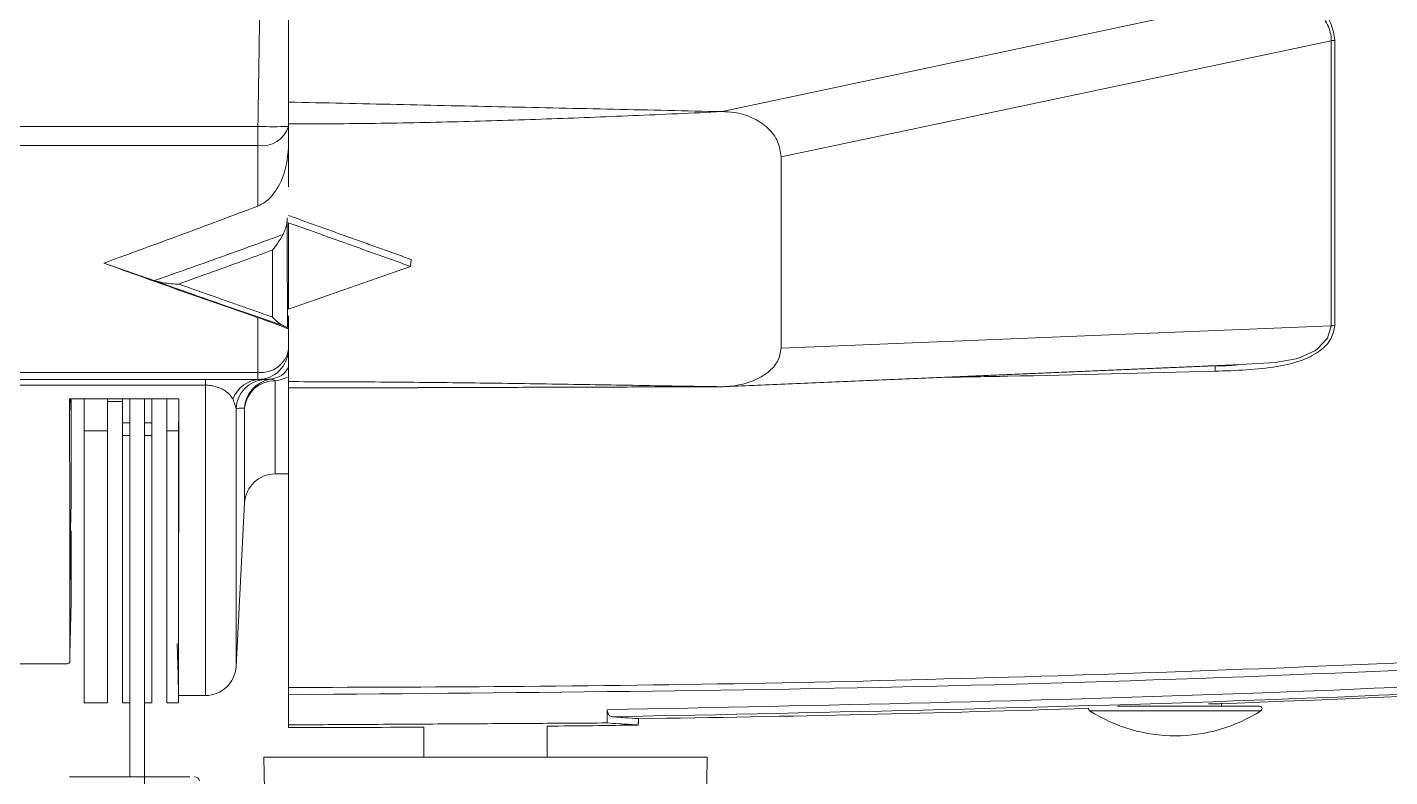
# Model space of a CAD drawing. Extents: x 2 to 136, y 1 to 99.
# Drawn here: x 102.324 to 105.09, y 41.765 to 43.287 of the extents above; entities that cross this region are included whole.
import ezdxf

# ---------------------------------------------------------------- set-up
doc = ezdxf.new("R2010")
doc.units = 0
doc.header["$MEASUREMENT"] = 0
doc.linetypes.add('SLD-Solid', pattern=[0])
doc.layers.add('OBJECT', color=7, linetype='CONTINUOUS')

msp = doc.modelspace()

# ---------------------------------------------------------------- linework, layer by layer
at = {"layer": 'OBJECT', "linetype": 'SLD-Solid', "lineweight": 15}
for p, q in [((103.7344, 43.1157), (104.7356, 43.3288)), ((103.8544, 43.0242), (104.9709, 43.2598)), ((101.8394, 43.0857), (102.7924, 43.0857)), ((102.7924, 43.0857), (102.7924, 43.0471)), ((102.8544, 43.0906), (102.8544, 42.963)), ((102.7924, 43.0471), (101.8394, 43.0471)), ((102.7924, 42.924), (102.7924, 43.0471)), ((103.8544, 42.6353), (103.8544, 43.0242)), ((102.8544, 42.7149), (102.8544, 42.8901)), ((103.1021, 42.8014), (103.1033, 42.8156)), ((102.7924, 42.5861), (102.7924, 42.6973)), ((102.8544, 42.6727), (102.8544, 42.5674)), ((103.8544, 42.6353), (104.9709, 42.6806)), ((103.7344, 42.5571), (104.7356, 42.5995)), ((103.7426, 42.5576), (104.7875, 42.602)), ((101.8394, 42.5861), (102.7924, 42.5861)), ((102.7924, 42.5718), (101.8394, 42.5718)), ((101.8394, 42.5718), (102.6861, 42.5718)), ((102.6861, 42.5602), (101.8394, 42.5602)), ((102.6861, 42.5718), (102.6861, 42.5602)), ((102.6861, 41.93), (102.6861, 42.5602)), ((102.7924, 42.5718), (102.7924, 42.5861)), ((102.8273, 42.569), (102.8273, 42.38)), ((102.8544, 42.5629), (102.8544, 41.9463)), ((102.6319, 42.5323), (102.4101, 42.5323)), ((102.4102, 42.5018), (102.411, 42.5323)), ((102.4135, 42.5323), (102.4135, 42.3272)), ((102.4394, 42.5323), (102.4394, 42.4672)), ((102.4874, 42.5323), (102.4874, 42.4672)), ((102.5174, 42.5323), (102.5174, 42.4835)), ((102.5323, 42.5323), (102.5323, 42.4835)), ((102.5623, 42.5323), (102.5623, 42.4835)), ((102.5772, 42.5323), (102.5772, 42.4835)), ((102.6072, 42.4672), (102.6072, 42.5323)), ((102.8544, 42.5547), (103.117, 42.5549)), ((102.4874, 42.5272), (102.5174, 42.5272)), ((102.748, 42.5129), (102.748, 41.9888)), ((102.7654, 42.3212), (102.7654, 42.514)), ((102.5174, 42.4583), (102.5174, 42.4835)), ((102.5174, 42.4835), (102.5323, 42.4835)), ((102.5323, 42.4835), (102.5323, 42.4583)), ((102.5623, 42.4583), (102.5623, 42.4835)), ((102.5623, 42.4835), (102.5772, 42.4835)), ((102.5772, 42.4835), (102.5772, 42.4583)), ((102.6312, 42.4672), (102.6312, 42.4852)), ((102.4394, 42.4672), (102.4874, 42.4672)), ((102.4394, 41.915), (102.4394, 42.4672)), ((102.4874, 41.915), (102.4874, 42.4672)), ((102.5174, 41.915), (102.5174, 42.4583)), ((102.5323, 42.4583), (102.5174, 42.4583)), ((102.5323, 41.9465), (102.5323, 42.4583)), ((102.5623, 41.9465), (102.5623, 42.4583)), ((102.5772, 42.4583), (102.5623, 42.4583)), ((102.5772, 41.915), (102.5772, 42.4583)), ((102.6312, 42.4672), (102.6072, 42.4672)), ((102.6072, 42.4672), (102.6072, 41.915)), ((102.6312, 42.4672), (102.6312, 41.915)), ((102.8273, 42.38), (102.8544, 42.38)), ((102.4105, 42.2087), (102.4135, 42.3236)), ((102.748, 41.9888), (102.7654, 42.3212)), ((102.4105, 42.1516), (102.4135, 42.2643)), ((102.4135, 42.2605), (102.4135, 42.1202)), ((102.4107, 42.0125), (102.4135, 42.1202)), ((102.3956, 41.994), (102.2358, 41.994)), ((102.5323, 41.765), (102.5323, 41.9465)), ((102.5623, 41.765), (102.5623, 41.9465)), ((102.6312, 41.93), (102.6861, 41.93)), ((102.8544, 41.8703), (102.8544, 41.9317)), ((102.4394, 41.915), (102.4874, 41.915)), ((102.5174, 41.915), (102.5323, 41.915)), ((102.5623, 41.915), (102.5772, 41.915)), ((102.6072, 41.915), (102.6312, 41.915)), ((104.4805, 41.899), (104.8282, 41.899)), ((104.537, 41.9082), (104.8255, 41.9082)), ((104.7481, 41.9082), (104.7481, 41.9134)), ((102.8544, 41.8703), (102.8544, 41.865)), ((103.5644, 41.87), (103.5647, 41.883)), ((103.5644, 41.87), (103.5644, 41.87)), ((103.1294, 41.8657), (103.1294, 41.805)), ((103.3794, 41.805), (103.3794, 41.8677)), ((102.8044, 41.805), (102.8061, 41.705)), ((103.2544, 41.805), (102.8044, 41.805)), ((103.7044, 41.805), (103.2544, 41.805)), ((103.7026, 41.705), (103.7044, 41.805)), ((102.4101, 41.765), (102.5623, 41.765)), ((102.5623, 41.765), (102.6541, 41.765)), ((102.5623, 41.7236), (102.5623, 41.765))]:
    msp.add_line(p, q, dxfattribs=at)
at = {"layer": 'OBJECT', "linetype": 'SLD-Solid', "lineweight": 15, "flags": 128}
for points in [[(104.7875, 42.6023), (104.8573, 42.6062), (104.8995, 42.6137), (104.908, 42.6162), (104.9372, 42.6298), (104.9422, 42.6332), (104.9633, 42.6554), (104.9709, 42.6806), (104.9709, 42.6806), (104.9709, 42.6806)], [(102.6285, 42.0358), (102.6302, 41.9705), (102.6312, 41.9319)]]:
    msp.add_lwpolyline(points, dxfattribs=at)
at = {"layer": 'OBJECT', "linetype": 'SLD-Solid', "lineweight": 15}
for centre, radius, start, end in [((104.9804, 43.1636), 0.0967, 91.4835, 95.6735), ((102.8227, 44.016), 0.9309, 268.134, 271.9495), ((102.8012, 43.102), 0.0556, 260.8356, 342.9673), ((104.9804, 42.6057), 0.0755, 91.8777, 97.2514), ((102.7985, 42.6425), 0.0568, 263.852, 349.9204), ((102.7924, 42.6338), 0.062, 270.0041, 358.8485), ((102.7982, 42.5118), 0.0599, 90.5711, 160.0609), ((102.8099, 42.5102), 0.062, 95.1282, 177.4892), ((102.8273, 42.511), 0.062, 99.0486, 177.2), ((102.8255, 42.5087), 0.0603, 88.2793, 174.8878), ((102.8187, 42.5595), 0.0128, 47.8726, 95.1742), ((102.8273, 42.318), 0.062, 90, 177), ((102.8544, 92.538), 50.66, 272.14291, 276.67316), ((102.6861, 41.992), 0.062, 270, 357), ((102.8544, 92.538), 50.66, 270.80341, 271.83692), ((104.4832, 41.9032), 0.005, 170.9719, 237.4319), ((104.6544, 42.1712), 0.323, 237.4319, 302.5681), ((104.8255, 41.9032), 0.005, 302.5681, 90), ((102.8544, 92.525), 50.66, 270.59378, 270.80303), ((102.8544, 92.525), 50.66, 270, 270.31102), ((102.6637, 41.755), 0.01, 9.2546, 90)]:
    msp.add_arc(centre, radius, start, end, dxfattribs=at)
for points in [[(102.7924, 43.0857), (102.7976, 43.421)], [(102.8544, 43.1351), (103.7344, 43.1157)], [(103.1033, 42.8156), (102.8544, 42.9047)], [(102.8544, 42.8901), (103.1021, 42.8014)], [(102.4794, 42.8081), (102.5822, 42.7725)], [(102.8222, 42.6984), (102.822, 42.8346)], [(103.1021, 42.8014), (102.8544, 42.7149)], [(102.6313, 42.7656), (102.8222, 42.6984)], [(102.8544, 42.7011), (102.8544, 42.6742)], [(104.7208, 42.5992), (104.7357, 42.5995)], [(102.7976, 42.5717), (102.7924, 42.5718)], [(102.7976, 42.5717), (102.8044, 42.572)], [(102.748, 42.5129), (102.7418, 42.5322)], [(103.7344, 42.5571), (103.1172, 42.5552)], [(103.5011, 41.8743), (103.5014, 41.9012)], [(102.8544, 41.8703), (103.5011, 41.8743)], [(103.5647, 41.883), (103.5644, 41.87)]]:
    msp.add_open_spline(points, degree=1, dxfattribs=at)
for points, knots in [([(104.7349, 43.3685), (104.7362, 43.3685), (104.7785, 43.3696), (104.8403, 43.3704), (104.9124, 43.3516), (104.95, 43.3265), (104.973, 43.2952), (104.9763, 43.2719), (104.9779, 43.2602)], [0, 0, 0, 0, 0.01186, 0.400275, 0.577865, 0.721205, 0.860697, 1, 1, 1, 1]), ([(104.9709, 43.2598), (104.9709, 43.2598), (104.9709, 43.2716), (104.9656, 43.2925), (104.9451, 43.3206), (104.9227, 43.3343), (104.8965, 43.3444), (104.8769, 43.3473), (104.8391, 43.347), (104.7961, 43.3409), (104.7556, 43.3339), (104.7356, 43.3288), (104.7356, 43.3288)], [0, 0, 0, 0, 0.000009, 0.138314, 0.276606, 0.396733, 0.417143, 0.570177, 0.591105, 0.795128, 0.999992, 1, 1, 1, 1]), ([(102.8544, 43.3028), (102.8544, 43.2715), (102.8544, 43.2156), (102.8544, 43.1597), (102.8544, 43.1351)], [0, 0, 0, 0, 0.560001, 1, 1, 1, 1]), ([(104.9709, 42.6806), (104.9709, 42.6806), (104.9709, 42.7519), (104.9708, 42.9019), (104.9708, 43.1009), (104.9709, 43.2015), (104.9709, 43.2598), (104.9709, 43.2598)], [0, 0, 0, 0, 0.000003, 0.497705, 0.748852, 0.999997, 1, 1, 1, 1]), ([(104.9779, 43.2602), (104.9779, 43.2068), (104.978, 43.1), (104.978, 42.9001), (104.9779, 42.7686), (104.9779, 42.6811)], [0, 0, 0, 0, 0.251147, 0.502295, 1, 1, 1, 1]), ([(102.8544, 43.0906), (102.8544, 43.0973), (102.8544, 43.1109), (102.8544, 43.127), (102.8544, 43.1351)], [0, 0, 0, 0, 0.49976, 1, 1, 1, 1]), ([(103.7344, 43.1157), (103.674, 43.1129), (103.5553, 43.1074), (103.3768, 43.1005), (103.1988, 43.095), (103.0241, 43.0913), (102.9093, 43.0908), (102.8544, 43.0906)], [0, 0, 0, 0, 0.206019, 0.404831, 0.608657, 0.812864, 1, 1, 1, 1]), ([(103.8544, 43.0242), (103.8529, 43.0346), (103.8499, 43.0554), (103.8286, 43.0837), (103.7975, 43.1045), (103.7638, 43.1146), (103.7426, 43.1154), (103.7344, 43.1157)], [0, 0, 0, 0, 0.217938, 0.435238, 0.661578, 0.868607, 1, 1, 1, 1]), ([(102.7924, 42.924), (102.7974, 42.9265), (102.8114, 42.9334), (102.832, 42.9576), (102.8498, 42.9951), (102.8528, 43.0259), (102.8544, 43.0411)], [0, 0, 0, 0, 0.12399, 0.345789, 0.675933, 1, 1, 1, 1]), ([(102.7924, 42.924), (102.7663, 42.9141), (102.7141, 42.8944), (102.6098, 42.8556), (102.5315, 42.8271), (102.4794, 42.8081)], [0, 0, 0, 0, 0.250123, 0.500246, 1, 1, 1, 1]), ([(102.8433, 42.8661), (102.8464, 42.8735), (102.8511, 42.8843), (102.8517, 42.8961), (102.852, 42.8999)], [0, 0, 0, 0, 0.681912, 1, 1, 1, 1]), ([(102.852, 42.8999), (102.852, 42.8681), (102.8521, 42.7914), (102.8521, 42.7196), (102.8522, 42.6775)], [0, 0, 0, 0, 0.413967, 1, 1, 1, 1]), ([(102.5822, 42.7725), (102.6271, 42.7883), (102.7141, 42.8191), (102.8011, 42.8507), (102.8433, 42.8661)], [0, 0, 0, 0, 0.515589, 1, 1, 1, 1]), ([(102.822, 42.8346), (102.8223, 42.835), (102.8258, 42.8391), (102.8331, 42.8486), (102.8397, 42.8599), (102.8433, 42.8661)], [0, 0, 0, 0, 0.036596, 0.474246, 1, 1, 1, 1]), ([(102.7924, 42.6973), (102.7402, 42.7154), (102.6359, 42.7517), (102.5315, 42.7893), (102.4794, 42.8081)], [0, 0, 0, 0, 0.499973, 1, 1, 1, 1]), ([(102.822, 42.8346), (102.8042, 42.8281), (102.7406, 42.8048), (102.677, 42.782), (102.6313, 42.7656)], [0, 0, 0, 0, 0.280814, 1, 1, 1, 1]), ([(102.6313, 42.7656), (102.6308, 42.7656), (102.624, 42.7656), (102.6071, 42.7663), (102.5917, 42.7701), (102.5822, 42.7725)], [0, 0, 0, 0, 0.030541, 0.405065, 1, 1, 1, 1]), ([(102.8435, 42.6811), (102.8013, 42.6956), (102.7142, 42.7257), (102.6271, 42.7565), (102.5822, 42.7725)], [0, 0, 0, 0, 0.484285, 1, 1, 1, 1]), ([(102.8435, 42.6811), (102.8399, 42.6831), (102.8333, 42.6867), (102.8259, 42.6942), (102.8224, 42.6981), (102.8222, 42.6984)], [0, 0, 0, 0, 0.521338, 0.963444, 1, 1, 1, 1]), ([(102.7924, 42.6973), (102.7973, 42.6956), (102.8111, 42.6908), (102.8316, 42.6834), (102.8497, 42.6766), (102.8528, 42.675), (102.8544, 42.6742)], [0, 0, 0, 0, 0.120477, 0.340873, 0.669211, 1, 1, 1, 1]), ([(102.8522, 42.6775), (102.8514, 42.6779), (102.8502, 42.6786), (102.8451, 42.6805), (102.8435, 42.6811)], [0, 0, 0, 0, 0.67796, 1, 1, 1, 1]), ([(104.9779, 42.6811), (104.9763, 42.6721), (104.973, 42.654), (104.9499, 42.6295), (104.9124, 42.6091), (104.8389, 42.5918), (104.7775, 42.5899), (104.7349, 42.5886)], [0, 0, 0, 0, 0.138669, 0.277419, 0.423115, 0.599885, 1, 1, 1, 1]), ([(103.7344, 42.5571), (103.7382, 42.5572), (103.7481, 42.5575), (103.7699, 42.5603), (103.7998, 42.5684), (103.829, 42.5855), (103.8497, 42.6086), (103.8528, 42.6262), (103.8544, 42.6353)], [0, 0, 0, 0, 0.061294, 0.157978, 0.353027, 0.568967, 0.775603, 1, 1, 1, 1]), ([(102.8176, 42.5722), (102.8213, 42.5731), (102.8374, 42.577), (102.8473, 42.5852), (102.8522, 42.5928), (102.8544, 42.5963)], [0, 0, 0, 0, 0.142491, 0.608093, 1, 1, 1, 1]), ([(104.7349, 42.5886), (104.5945, 42.5848), (104.4119, 42.5799), (104.2292, 42.5769), (104.187, 42.5762)], [0, 0, 0, 0, 0.769068, 1, 1, 1, 1]), ([(104.7349, 42.5886), (104.735, 42.5922), (104.7351, 42.5993), (104.7355, 42.5994), (104.7357, 42.5995)], [0, 0, 0, 0, 0.500002, 1, 1, 1, 1]), ([(104.7356, 42.5995), (104.7356, 42.5995), (104.7366, 42.5998), (104.7541, 42.5986), (104.7713, 42.6005), (104.7875, 42.6023)], [0, 0, 0, 0, 0.000046, 0.064504, 1, 1, 1, 1]), ([(102.6861, 42.5718), (102.696, 42.5718), (102.7158, 42.5718), (102.7456, 42.5718), (102.7772, 42.5718), (102.7899, 42.5717), (102.7976, 42.5717)], [0, 0, 0, 0, 0.167941, 0.334633, 0.594445, 1, 1, 1, 1]), ([(102.7418, 42.5322), (102.7381, 42.5374), (102.7331, 42.5444), (102.7188, 42.5532), (102.708, 42.5575), (102.6957, 42.5597), (102.6897, 42.5601), (102.6866, 42.5601), (102.6861, 42.5602)], [0, 0, 0, 0, 0.476054, 0.640496, 0.854535, 0.926507, 0.987724, 1, 1, 1, 1]), ([(102.8044, 42.572), (102.8052, 42.572), (102.8096, 42.572), (102.8141, 42.5721), (102.817, 42.5722), (102.8176, 42.5722)], [0, 0, 0, 0, 0.169099, 0.845499, 1, 1, 1, 1]), ([(102.8524, 42.5763), (102.8504, 42.5753), (102.844, 42.5721), (102.8341, 42.5702), (102.8273, 42.569)], [0, 0, 0, 0, 0.310652, 1, 1, 1, 1]), ([(102.8544, 42.5674), (102.9093, 42.5673), (103.0241, 42.567), (103.1988, 42.5652), (103.3768, 42.5628), (103.5553, 42.5599), (103.674, 42.558), (103.7344, 42.5571)], [0, 0, 0, 0, 0.187126, 0.391336, 0.595144, 0.79397, 1, 1, 1, 1]), ([(102.8544, 42.5557), (102.8544, 42.5558), (102.8544, 42.5562), (102.8544, 42.5627), (102.8544, 42.5674)], [0, 0, 0, 0, 0.266682, 1, 1, 1, 1]), ([(102.4101, 42.5323), (102.4101, 42.5315), (102.4101, 42.5281), (102.4101, 42.5223), (102.4101, 42.5153), (102.4101, 42.5087), (102.4102, 42.5044), (102.4102, 42.5021), (102.4102, 42.5018)], [0, 0, 0, 0, 0.082228, 0.326325, 0.570429, 0.769354, 0.968274, 1, 1, 1, 1]), ([(102.6319, 42.5323), (102.6319, 42.5309), (102.6318, 42.4763), (102.6317, 42.3753), (102.6315, 42.2446), (102.6314, 42.1345), (102.6313, 42.0473), (102.6313, 41.9834), (102.6313, 41.9446), (102.6312, 41.9277), (102.6312, 41.9313), (102.6312, 41.9319)], [0, 0, 0, 0, 0.003726, 0.140442, 0.277158, 0.417846, 0.558534, 0.69525, 0.831966, 0.972654, 1, 1, 1, 1]), ([(102.7654, 42.514), (102.7638, 42.5139), (102.759, 42.5135), (102.7524, 42.5132), (102.748, 42.5129)], [0, 0, 0, 0, 0.33844, 1, 1, 1, 1]), ([(102.4102, 42.5018), (102.4102, 42.4735), (102.4103, 42.4171), (102.4104, 42.3152), (102.4104, 42.2511), (102.4105, 42.2087)], [0, 0, 0, 0, 0.25383, 0.507659, 1, 1, 1, 1]), ([(102.4135, 42.3236), (102.4135, 42.3242), (102.4135, 42.3254), (102.4135, 42.3266), (102.4135, 42.3272)], [0, 0, 0, 0, 0.500014, 1, 1, 1, 1]), ([(102.8544, 41.9463), (103.0135, 41.9467), (103.5226, 41.9481), (104.3956, 41.966), (105.4729, 42.0098), (106.5638, 42.0785), (107.6537, 42.1692), (108.3788, 42.2496), (108.7413, 42.2898)], [0, 0, 0, 0, 0.080895, 0.258852, 0.443965, 0.629078, 0.814539, 1, 1, 1, 1]), ([(108.743, 42.2754), (108.2549, 42.2222), (107.2786, 42.116), (105.8074, 42.0115), (104.3324, 41.9439), (103.347, 41.9358), (102.8544, 41.9317)], [0, 0, 0, 0, 0.249572, 0.499144, 0.749572, 1, 1, 1, 1]), ([(103.5014, 41.9012), (103.9384, 41.91), (104.8123, 41.9275), (106.1229, 41.9977), (107.4327, 42.0971), (108.304, 42.1927), (108.7396, 42.2404)], [0, 0, 0, 0, 0.249662, 0.499323, 0.749662, 1, 1, 1, 1]), ([(102.4105, 42.2087), (102.4105, 42.2037), (102.4105, 42.1937), (102.4105, 42.1744), (102.4105, 42.1607), (102.4105, 42.1516)], [0, 0, 0, 0, 0.251493, 0.502986, 1, 1, 1, 1]), ([(108.7413, 42.2259), (108.7314, 42.2248), (108.6817, 42.219), (108.4731, 42.1949), (107.9561, 42.1383), (107.1595, 42.0626), (106.0736, 41.9806), (104.8575, 41.9144), (103.96, 41.896), (103.5112, 41.8867)], [0, 0, 0, 0, 0.005722, 0.028608, 0.120153, 0.303283, 0.486414, 0.743207, 1, 1, 1, 1]), ([(102.4105, 42.1516), (102.4106, 42.1376), (102.4106, 42.1096), (102.4106, 42.0604), (102.4107, 42.0316), (102.4107, 42.0125)], [0, 0, 0, 0, 0.251571, 0.503141, 1, 1, 1, 1]), ([(102.4107, 42.0125), (102.4107, 42.0108), (102.4107, 42.0075), (102.4107, 42.0023), (102.4107, 41.9989), (102.4107, 41.997)], [0, 0, 0, 0, 0.312019, 0.624039, 1, 1, 1, 1]), ([(102.3956, 41.994), (102.3973, 41.9941), (102.4006, 41.9941), (102.4051, 41.9946), (102.4085, 41.9954), (102.4104, 41.9962), (102.4106, 41.9968), (102.4107, 41.997)], [0, 0, 0, 0, 0.210613, 0.421164, 0.633532, 0.848978, 1, 1, 1, 1]), ([(102.8544, 41.9317), (102.8544, 41.9334), (102.8544, 41.9368), (102.8544, 41.9412), (102.8544, 41.9445), (102.8544, 41.946), (102.8544, 41.9462), (102.8544, 41.9463)], [0, 0, 0, 0, 0.227373, 0.454724, 0.682096, 0.909461, 1, 1, 1, 1]), ([(103.5112, 41.8867), (103.5098, 41.8871), (103.5072, 41.8877), (103.5041, 41.891), (103.5021, 41.8951), (103.5014, 41.8987), (103.5014, 41.9008), (103.5014, 41.9012)], [0, 0, 0, 0, 0.308561, 0.55171, 0.748641, 0.946734, 1, 1, 1, 1]), ([(104.7218, 41.9131), (104.7285, 41.9132), (104.7419, 41.9134), (104.7503, 41.9135), (104.749, 41.9135), (104.7487, 41.9135)], [0, 0, 0, 0, 0.428211, 0.856421, 1, 1, 1, 1]), ([(103.5644, 41.87), (103.5603, 41.8703), (103.5528, 41.871), (103.5174, 41.8732), (103.5011, 41.8743)], [0, 0, 0, 0, 0.540093, 1, 1, 1, 1]), ([(103.5647, 41.883), (103.5606, 41.8833), (103.5538, 41.8839), (103.5235, 41.8859), (103.5112, 41.8867)], [0, 0, 0, 0, 0.593206, 1, 1, 1, 1])]:
    msp.add_open_spline(points, degree=3, knots=knots, dxfattribs=at)

doc.saveas('drawing.dxf')
